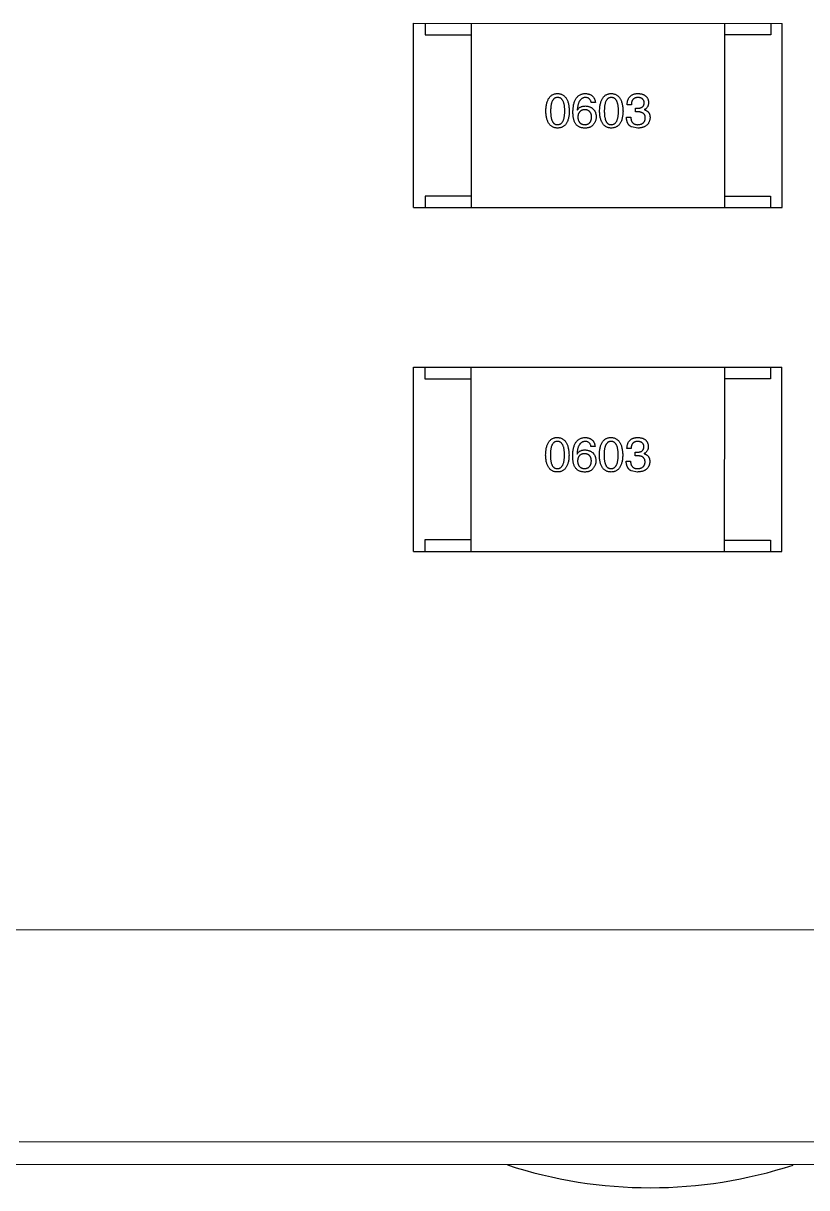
# Model space of a CAD drawing. Header units: inches. Extents: x -29 to 164, y -51 to 83.
# Drawn here: x 151.89 to 155.29, y -8.85 to -3.79 of the extents above; entities that cross this region are included whole.
import ezdxf

# ---------------------------------------------------------------- set-up
doc = ezdxf.new("R2010")
doc.units = ezdxf.units.IN
doc.header["$LTSCALE"] = 1.21
doc.header["$MEASUREMENT"] = 0
doc.layers.get('0').update_dxf_attribs({"linetype": 'CONTINUOUS'})

msp = doc.modelspace()

# ---------------------------------------------------------------- linework, layer by layer
at = {"color": 7, "linetype": 'Continuous'}
for p, q in [((153.5847, -4.5896), (153.5849, -3.7896)), ((153.5849, -3.7896), (155.1849, -3.79)), ((153.6349, -3.7896), (153.6349, -3.8396)), ((153.8349, -3.7897), (153.8347, -4.5897)), ((154.9349, -3.7899), (154.9347, -4.5899)), ((155.1349, -3.79), (155.1349, -3.84)), ((155.1847, -4.59), (155.1849, -3.79)), ((153.6349, -3.8396), (153.8349, -3.8397)), ((155.1349, -3.84), (154.9349, -3.8399)), ((154.374, -4.134), (154.356, -4.134)), ((154.5301, -4.143), (154.5121, -4.143)), ((154.2953, -4.1659), (154.2961, -4.1667)), ((154.5481, -4.1586), (154.558, -4.1586)), ((154.5481, -4.1742), (154.5481, -4.1586)), ((154.5571, -4.1742), (154.5481, -4.1742)), ((154.5866, -4.1643), (154.5866, -4.1652)), ((154.5088, -4.1971), (154.5276, -4.1971)), ((154.5579, -4.2447), (154.5309, -4.2397)), ((153.8347, -4.5397), (153.6347, -4.5396)), ((153.6347, -4.5396), (153.6347, -4.5896)), ((154.9347, -4.5399), (155.1347, -4.54)), ((155.1347, -4.54), (155.1347, -4.59)), ((153.5847, -4.5896), (155.1847, -4.59)), ((153.5836, -6.083), (153.5838, -5.283)), ((153.5838, -5.283), (155.1838, -5.2833)), ((153.6338, -5.283), (153.6337, -5.333)), ((153.8338, -5.283), (153.8336, -6.083)), ((154.9338, -5.2833), (154.9336, -6.0833)), ((155.1338, -5.2833), (155.1337, -5.3333)), ((155.1836, -6.0833), (155.1838, -5.2833)), ((153.6337, -5.333), (153.8337, -5.333)), ((155.1337, -5.3333), (154.9337, -5.3333)), ((154.2942, -5.6593), (154.295, -5.6601)), ((154.3728, -5.6273), (154.3548, -5.6273)), ((154.5289, -5.6364), (154.5109, -5.6364)), ((154.547, -5.6519), (154.5568, -5.6519)), ((154.547, -5.6675), (154.547, -5.6519)), ((154.5855, -5.6577), (154.5855, -5.6585)), ((154.5076, -5.6905), (154.5265, -5.6905)), ((154.556, -5.6675), (154.547, -5.6675)), ((154.5568, -5.738), (154.5297, -5.7331)), ((153.8336, -6.033), (153.6336, -6.033)), ((153.6336, -6.033), (153.6336, -6.083)), ((154.9336, -6.0333), (155.1336, -6.0333)), ((155.1336, -6.0333), (155.1336, -6.0833)), ((153.5836, -6.083), (155.1836, -6.0833)), ((132.6042, -7.7209), (161.5042, -7.7269)), ((151.8726, -8.6449), (157.2626, -8.6461)), ((157.1626, -8.746), (141.3226, -8.7427))]:
    msp.add_line(p, q, dxfattribs=at)
msp.add_arc((154.613, -6.8455), 2, 251.9103, 288.0657, dxfattribs=at)
for points, knots in [([(154.159, -4.1708), (154.1591, -4.1678), (154.1593, -4.1618), (154.1601, -4.1533), (154.1612, -4.1453), (154.1627, -4.1379), (154.1646, -4.1311), (154.1669, -4.1248), (154.1694, -4.1192), (154.1725, -4.1141), (154.1758, -4.1095), (154.1796, -4.1056), (154.1837, -4.1023), (154.1882, -4.0995), (154.1931, -4.0974), (154.1984, -4.0958), (154.204, -4.0948), (154.2079, -4.0947), (154.2099, -4.0946)], [0, 0, 0, 0, 0.088823, 0.172287, 0.250296, 0.323438, 0.392244, 0.456221, 0.516635, 0.573871, 0.628, 0.680335, 0.731489, 0.782557, 0.834044, 0.886738, 0.942089, 1, 1, 1, 1]), ([(154.2099, -4.0946), (154.2118, -4.0947), (154.2157, -4.0949), (154.2212, -4.096), (154.2264, -4.0977), (154.2312, -4.0999), (154.2357, -4.1026), (154.2398, -4.106), (154.2435, -4.11), (154.2469, -4.1145), (154.2499, -4.1196), (154.2525, -4.1252), (154.2548, -4.1314), (154.2567, -4.1382), (154.2582, -4.1456), (154.2594, -4.1535), (154.2603, -4.162), (154.2606, -4.1678), (154.2607, -4.1708)], [0, 0, 0, 0, 0.057415, 0.112361, 0.16496, 0.216437, 0.267441, 0.318839, 0.371478, 0.426325, 0.483626, 0.544235, 0.608673, 0.677374, 0.750405, 0.828394, 0.911525, 1, 1, 1, 1]), ([(154.2764, -4.1741), (154.2765, -4.171), (154.2767, -4.1649), (154.2776, -4.156), (154.2787, -4.1477), (154.2803, -4.1401), (154.2823, -4.133), (154.2847, -4.1265), (154.2875, -4.1206), (154.2907, -4.1153), (154.2942, -4.1106), (154.2982, -4.1065), (154.3026, -4.103), (154.3075, -4.1001), (154.3127, -4.0978), (154.3183, -4.0961), (154.3243, -4.095), (154.3284, -4.0947), (154.3306, -4.0946)], [0, 0, 0, 0, 0.087517, 0.169686, 0.246944, 0.319347, 0.387088, 0.450961, 0.511075, 0.567974, 0.622351, 0.675039, 0.726853, 0.778688, 0.83093, 0.884738, 0.941043, 1, 1, 1, 1]), ([(154.3306, -4.0946), (154.3321, -4.0947), (154.3353, -4.095), (154.3398, -4.0957), (154.344, -4.0967), (154.348, -4.0979), (154.3517, -4.0994), (154.3551, -4.1012), (154.3582, -4.1033), (154.3611, -4.1056), (154.3637, -4.1082), (154.366, -4.1111), (154.3681, -4.1143), (154.3698, -4.1177), (154.3713, -4.1214), (154.3725, -4.1253), (154.3734, -4.1295), (154.3738, -4.1325), (154.374, -4.134)], [0, 0, 0, 0, 0.073784, 0.144317, 0.211047, 0.274818, 0.336501, 0.395724, 0.453465, 0.510016, 0.566585, 0.622844, 0.680328, 0.739335, 0.800408, 0.863904, 0.93053, 1, 1, 1, 1]), ([(154.3922, -4.1709), (154.3923, -4.1678), (154.3925, -4.1619), (154.3933, -4.1533), (154.3944, -4.1454), (154.3959, -4.138), (154.3977, -4.1311), (154.4, -4.1249), (154.4026, -4.1192), (154.4056, -4.1141), (154.409, -4.1096), (154.4127, -4.1057), (154.4168, -4.1023), (154.4214, -4.0996), (154.4263, -4.0975), (154.4315, -4.0959), (154.4372, -4.0949), (154.441, -4.0947), (154.443, -4.0946)], [0, 0, 0, 0, 0.088823, 0.172287, 0.250296, 0.323438, 0.392244, 0.456221, 0.516635, 0.573871, 0.628, 0.680335, 0.731489, 0.782557, 0.834044, 0.886738, 0.942089, 1, 1, 1, 1]), ([(154.443, -4.0946), (154.445, -4.0948), (154.4488, -4.095), (154.4544, -4.0961), (154.4595, -4.0977), (154.4644, -4.0999), (154.4688, -4.1027), (154.4729, -4.1061), (154.4767, -4.11), (154.48, -4.1145), (154.4831, -4.1196), (154.4857, -4.1253), (154.488, -4.1315), (154.4899, -4.1383), (154.4914, -4.1456), (154.4926, -4.1535), (154.4934, -4.162), (154.4937, -4.1679), (154.4938, -4.1709)], [0, 0, 0, 0, 0.057415, 0.112361, 0.16496, 0.216437, 0.267441, 0.318839, 0.371478, 0.426325, 0.483626, 0.544235, 0.608673, 0.677374, 0.750405, 0.828394, 0.911525, 1, 1, 1, 1]), ([(154.5121, -4.143), (154.5121, -4.1411), (154.5122, -4.1374), (154.5129, -4.1319), (154.5139, -4.1269), (154.5152, -4.1222), (154.517, -4.1179), (154.519, -4.1139), (154.5215, -4.1103), (154.5243, -4.1071), (154.5275, -4.1042), (154.531, -4.1018), (154.5349, -4.0996), (154.5392, -4.0979), (154.5438, -4.0965), (154.5487, -4.0955), (154.5541, -4.0948), (154.5577, -4.0947), (154.5596, -4.0947)], [0, 0, 0, 0, 0.074804, 0.144899, 0.211458, 0.274554, 0.334363, 0.392059, 0.448123, 0.503024, 0.558154, 0.613471, 0.670844, 0.729926, 0.792003, 0.857405, 0.926768, 1, 1, 1, 1]), ([(154.5596, -4.0947), (154.5613, -4.0947), (154.5647, -4.0949), (154.5695, -4.0956), (154.5741, -4.0964), (154.5783, -4.0976), (154.5823, -4.099), (154.5859, -4.1008), (154.5892, -4.1028), (154.5922, -4.105), (154.5949, -4.1076), (154.5972, -4.1105), (154.5993, -4.1136), (154.601, -4.117), (154.6024, -4.1206), (154.6035, -4.1246), (154.6043, -4.1288), (154.6046, -4.1317), (154.6047, -4.1332)], [0, 0, 0, 0, 0.077845, 0.151584, 0.221397, 0.287366, 0.350104, 0.410398, 0.467998, 0.524388, 0.579979, 0.635152, 0.690917, 0.747936, 0.806661, 0.867861, 0.932479, 1, 1, 1, 1]), ([(154.2099, -4.1118), (154.2086, -4.1118), (154.2063, -4.1119), (154.2028, -4.1126), (154.1995, -4.1138), (154.1965, -4.1154), (154.1938, -4.1175), (154.1913, -4.1201), (154.189, -4.1231), (154.187, -4.1266), (154.1852, -4.1305), (154.1837, -4.1349), (154.1825, -4.1398), (154.1813, -4.1451), (154.1805, -4.1509), (154.18, -4.1571), (154.1796, -4.1638), (154.1796, -4.1684), (154.1795, -4.1708)], [0, 0, 0, 0, 0.049764, 0.097007, 0.143217, 0.188577, 0.235116, 0.282997, 0.333719, 0.387776, 0.445989, 0.508679, 0.576563, 0.649481, 0.728235, 0.812722, 0.903548, 1, 1, 1, 1]), ([(154.241, -4.1708), (154.241, -4.1684), (154.2409, -4.1638), (154.2406, -4.1571), (154.24, -4.1509), (154.2392, -4.1451), (154.2381, -4.1398), (154.2367, -4.135), (154.2352, -4.1306), (154.2334, -4.1266), (154.2313, -4.1231), (154.229, -4.1201), (154.2264, -4.1175), (154.2236, -4.1154), (154.2205, -4.1138), (154.2172, -4.1126), (154.2136, -4.1119), (154.2111, -4.1118), (154.2099, -4.1118)], [0, 0, 0, 0, 0.095719, 0.185854, 0.269738, 0.347952, 0.420315, 0.487894, 0.550245, 0.608186, 0.662454, 0.713283, 0.761375, 0.808209, 0.854301, 0.901312, 0.949396, 1, 1, 1, 1]), ([(154.3305, -4.1118), (154.3292, -4.1119), (154.3267, -4.1121), (154.323, -4.113), (154.3195, -4.1141), (154.3163, -4.1158), (154.3133, -4.1177), (154.3105, -4.1202), (154.308, -4.123), (154.3056, -4.1262), (154.3036, -4.1298), (154.3017, -4.1338), (154.3001, -4.1382), (154.2986, -4.143), (154.2975, -4.1481), (154.2965, -4.1537), (154.2957, -4.1597), (154.2954, -4.1638), (154.2953, -4.1659)], [0, 0, 0, 0, 0.054741, 0.107075, 0.158339, 0.208382, 0.258772, 0.310045, 0.362765, 0.417822, 0.475982, 0.537466, 0.602901, 0.673037, 0.747247, 0.826291, 0.910782, 1, 1, 1, 1]), ([(154.356, -4.134), (154.3556, -4.1322), (154.3548, -4.1289), (154.353, -4.1243), (154.3506, -4.1204), (154.3477, -4.1173), (154.3441, -4.1148), (154.3401, -4.1131), (154.3355, -4.112), (154.3322, -4.1119), (154.3305, -4.1118)], [0, 0, 0, 0, 0.1439, 0.274233, 0.394478, 0.509388, 0.621911, 0.738504, 0.863414, 1, 1, 1, 1]), ([(154.443, -4.1118), (154.4418, -4.1119), (154.4394, -4.112), (154.4359, -4.1127), (154.4327, -4.1138), (154.4297, -4.1155), (154.427, -4.1176), (154.4244, -4.1201), (154.4222, -4.1232), (154.4202, -4.1267), (154.4184, -4.1306), (154.4168, -4.135), (154.4156, -4.1399), (154.4145, -4.1452), (154.4137, -4.1509), (154.4131, -4.1572), (154.4128, -4.1639), (154.4127, -4.1685), (154.4127, -4.1709)], [0, 0, 0, 0, 0.049764, 0.097007, 0.143217, 0.188577, 0.235116, 0.282997, 0.333719, 0.387776, 0.445989, 0.508679, 0.576563, 0.649481, 0.728235, 0.812722, 0.903548, 1, 1, 1, 1]), ([(154.4742, -4.1709), (154.4741, -4.1685), (154.4741, -4.1639), (154.4737, -4.1572), (154.4731, -4.1509), (154.4723, -4.1452), (154.4712, -4.1399), (154.4699, -4.135), (154.4683, -4.1306), (154.4665, -4.1266), (154.4644, -4.1232), (154.4621, -4.1201), (154.4595, -4.1176), (154.4567, -4.1155), (154.4536, -4.1138), (154.4503, -4.1127), (154.4467, -4.112), (154.4443, -4.1119), (154.443, -4.1118)], [0, 0, 0, 0, 0.095719, 0.185854, 0.269738, 0.347952, 0.420315, 0.487894, 0.550245, 0.608186, 0.662454, 0.713283, 0.761375, 0.808209, 0.854301, 0.901312, 0.949396, 1, 1, 1, 1]), ([(154.5588, -4.1119), (154.5577, -4.1119), (154.5555, -4.1119), (154.5523, -4.1123), (154.5493, -4.1129), (154.5466, -4.1138), (154.544, -4.1148), (154.5417, -4.1162), (154.5395, -4.1178), (154.5376, -4.1196), (154.5359, -4.1217), (154.5345, -4.1241), (154.5332, -4.1266), (154.5321, -4.1294), (154.5313, -4.1325), (154.5307, -4.1358), (154.5302, -4.1393), (154.5301, -4.1418), (154.5301, -4.143)], [0, 0, 0, 0, 0.069877, 0.136363, 0.198671, 0.257968, 0.315462, 0.370709, 0.425568, 0.479847, 0.535753, 0.592303, 0.651386, 0.713311, 0.778642, 0.84836, 0.921866, 1, 1, 1, 1]), ([(154.558, -4.1586), (154.559, -4.1585), (154.5612, -4.1585), (154.5643, -4.1581), (154.5671, -4.1575), (154.5698, -4.1569), (154.5723, -4.156), (154.5745, -4.1549), (154.5766, -4.1537), (154.5785, -4.1523), (154.5801, -4.1507), (154.5815, -4.1489), (154.5828, -4.147), (154.5838, -4.1449), (154.5847, -4.1426), (154.5853, -4.1402), (154.5857, -4.1376), (154.5858, -4.1358), (154.5858, -4.1348)], [0, 0, 0, 0, 0.079415, 0.154091, 0.22508, 0.29186, 0.355026, 0.415127, 0.472418, 0.528511, 0.583551, 0.638361, 0.693547, 0.750023, 0.807857, 0.868401, 0.932259, 1, 1, 1, 1]), ([(154.5858, -4.1348), (154.5857, -4.1339), (154.5856, -4.1322), (154.5851, -4.1297), (154.5844, -4.1273), (154.5836, -4.1251), (154.5825, -4.1231), (154.5813, -4.1212), (154.5799, -4.1195), (154.5783, -4.118), (154.5765, -4.1166), (154.5745, -4.1154), (154.5723, -4.1144), (154.57, -4.1136), (154.5674, -4.1129), (154.5647, -4.1124), (154.5618, -4.112), (154.5598, -4.1119), (154.5588, -4.1119)], [0, 0, 0, 0, 0.067655, 0.132224, 0.194132, 0.253145, 0.309858, 0.366002, 0.421361, 0.47702, 0.532632, 0.590536, 0.65067, 0.713258, 0.779588, 0.848803, 0.921949, 1, 1, 1, 1]), ([(154.6047, -4.1332), (154.6046, -4.135), (154.6045, -4.1386), (154.6037, -4.1437), (154.6023, -4.1483), (154.6003, -4.1525), (154.5977, -4.1562), (154.5946, -4.1594), (154.5909, -4.1622), (154.5881, -4.1636), (154.5866, -4.1643)], [0, 0, 0, 0, 0.143686, 0.277942, 0.40333, 0.521785, 0.638573, 0.755208, 0.874773, 1, 1, 1, 1]), ([(154.2098, -4.2446), (154.2079, -4.2445), (154.204, -4.2443), (154.1983, -4.2434), (154.1931, -4.2418), (154.1882, -4.2398), (154.1837, -4.2371), (154.1795, -4.2339), (154.1758, -4.2301), (154.1724, -4.2257), (154.1694, -4.2208), (154.1668, -4.2153), (154.1646, -4.2093), (154.1627, -4.2026), (154.1612, -4.1955), (154.1601, -4.1878), (154.1593, -4.1795), (154.1591, -4.1738), (154.159, -4.1708)], [0, 0, 0, 0, 0.059135, 0.115606, 0.169241, 0.221578, 0.273261, 0.324749, 0.377329, 0.431642, 0.488541, 0.548597, 0.612232, 0.680174, 0.752504, 0.829777, 0.912307, 1, 1, 1, 1]), ([(154.1795, -4.1708), (154.1796, -4.1732), (154.1796, -4.1778), (154.18, -4.1845), (154.1805, -4.1907), (154.1813, -4.1965), (154.1824, -4.2018), (154.1837, -4.2067), (154.1852, -4.2111), (154.187, -4.215), (154.189, -4.2185), (154.1913, -4.2215), (154.1938, -4.2241), (154.1965, -4.2262), (154.1995, -4.2279), (154.2027, -4.229), (154.2062, -4.2297), (154.2086, -4.2298), (154.2099, -4.2298)], [0, 0, 0, 0, 0.096457, 0.187288, 0.27178, 0.350132, 0.423455, 0.491343, 0.554037, 0.612253, 0.666313, 0.717038, 0.764921, 0.811214, 0.856775, 0.902988, 0.950234, 1, 1, 1, 1]), ([(154.2607, -4.1708), (154.2606, -4.1738), (154.2604, -4.1795), (154.2596, -4.1878), (154.2585, -4.1955), (154.257, -4.2027), (154.2551, -4.2093), (154.2529, -4.2153), (154.2503, -4.2208), (154.2473, -4.2257), (154.2439, -4.2301), (154.2402, -4.2339), (154.236, -4.2371), (154.2315, -4.2398), (154.2266, -4.2418), (154.2213, -4.2434), (154.2157, -4.2443), (154.2118, -4.2445), (154.2098, -4.2446)], [0, 0, 0, 0, 0.08769, 0.170218, 0.24749, 0.319818, 0.387758, 0.451391, 0.511445, 0.568185, 0.622681, 0.67526, 0.726746, 0.778428, 0.830764, 0.884397, 0.940866, 1, 1, 1, 1]), ([(154.2099, -4.2298), (154.2111, -4.2298), (154.2136, -4.2296), (154.2171, -4.2288), (154.2205, -4.2276), (154.2235, -4.2259), (154.2264, -4.2238), (154.2289, -4.2212), (154.2313, -4.2181), (154.2333, -4.2146), (154.2352, -4.2107), (154.2367, -4.2063), (154.2381, -4.2015), (154.2391, -4.1962), (154.24, -4.1905), (154.2406, -4.1843), (154.2409, -4.1777), (154.241, -4.1732), (154.241, -4.1708)], [0, 0, 0, 0, 0.050879, 0.099377, 0.146973, 0.193618, 0.240619, 0.289461, 0.34047, 0.395283, 0.453059, 0.515633, 0.582666, 0.655287, 0.732971, 0.815933, 0.905166, 1, 1, 1, 1]), ([(154.2871, -4.2249), (154.2862, -4.2234), (154.2845, -4.2202), (154.2823, -4.2149), (154.2805, -4.2092), (154.279, -4.2031), (154.2778, -4.1965), (154.277, -4.1894), (154.2765, -4.1819), (154.2765, -4.1768), (154.2764, -4.1741)], [0, 0, 0, 0, 0.101889, 0.209155, 0.322694, 0.442863, 0.569758, 0.70479, 0.848502, 1, 1, 1, 1]), ([(154.2961, -4.1667), (154.297, -4.1653), (154.2987, -4.1625), (154.3018, -4.1588), (154.3055, -4.1556), (154.3096, -4.1531), (154.3142, -4.1511), (154.3192, -4.1497), (154.3247, -4.1488), (154.3286, -4.1488), (154.3305, -4.1487)], [0, 0, 0, 0, 0.122276, 0.239997, 0.35611, 0.473903, 0.59404, 0.720428, 0.855383, 1, 1, 1, 1]), ([(154.3281, -4.1651), (154.3269, -4.1652), (154.3247, -4.1653), (154.3214, -4.1657), (154.3183, -4.1664), (154.3154, -4.1674), (154.3128, -4.1685), (154.3104, -4.1699), (154.3081, -4.1716), (154.3061, -4.1735), (154.3043, -4.1756), (154.3027, -4.178), (154.3014, -4.1806), (154.3002, -4.1834), (154.2993, -4.1865), (154.2985, -4.1898), (154.298, -4.1934), (154.2978, -4.1958), (154.2977, -4.1971)], [0, 0, 0, 0, 0.070453, 0.136523, 0.199866, 0.260392, 0.318446, 0.374657, 0.430182, 0.485556, 0.541071, 0.598396, 0.657208, 0.718642, 0.783247, 0.851631, 0.923928, 1, 1, 1, 1]), ([(154.3576, -4.1963), (154.3575, -4.195), (154.3573, -4.1926), (154.3568, -4.1892), (154.3561, -4.186), (154.3552, -4.183), (154.354, -4.1802), (154.3527, -4.1776), (154.3512, -4.1754), (154.3494, -4.1733), (154.3475, -4.1714), (154.3453, -4.1698), (154.3429, -4.1685), (154.3404, -4.1673), (154.3376, -4.1664), (154.3346, -4.1657), (154.3314, -4.1653), (154.3292, -4.1652), (154.3281, -4.1651)], [0, 0, 0, 0, 0.076288, 0.14871, 0.216387, 0.281386, 0.342528, 0.402111, 0.4591, 0.514852, 0.569974, 0.625644, 0.682226, 0.740156, 0.800362, 0.863471, 0.930116, 1, 1, 1, 1]), ([(154.3289, -4.2299), (154.33, -4.2298), (154.3321, -4.2296), (154.3352, -4.229), (154.3381, -4.2283), (154.3408, -4.2272), (154.3433, -4.2259), (154.3456, -4.2244), (154.3477, -4.2227), (154.3496, -4.2207), (154.3514, -4.2184), (154.3528, -4.2159), (154.3542, -4.2133), (154.3552, -4.2103), (154.3561, -4.2071), (154.3568, -4.2037), (154.3573, -4.2001), (154.3575, -4.1976), (154.3576, -4.1963)], [0, 0, 0, 0, 0.066682, 0.130303, 0.190802, 0.248749, 0.30534, 0.361219, 0.415721, 0.471765, 0.528279, 0.586428, 0.64659, 0.710143, 0.776461, 0.846692, 0.921137, 1, 1, 1, 1]), ([(154.3305, -4.1487), (154.3324, -4.1489), (154.3359, -4.1492), (154.3411, -4.1501), (154.3459, -4.1513), (154.3503, -4.1528), (154.3544, -4.1546), (154.3583, -4.1567), (154.3617, -4.1592), (154.3648, -4.162), (154.3676, -4.1651), (154.37, -4.1685), (154.3721, -4.1722), (154.3738, -4.1763), (154.3752, -4.1806), (154.3762, -4.1853), (154.377, -4.1902), (154.3772, -4.1937), (154.3773, -4.1954)], [0, 0, 0, 0, 0.074228, 0.144548, 0.211288, 0.274576, 0.335162, 0.393915, 0.450599, 0.506657, 0.562409, 0.618617, 0.676096, 0.735061, 0.79654, 0.860906, 0.928473, 1, 1, 1, 1]), ([(154.3773, -4.1954), (154.3772, -4.1972), (154.3771, -4.2006), (154.3764, -4.2057), (154.3753, -4.2106), (154.3737, -4.2154), (154.3715, -4.2199), (154.369, -4.2243), (154.366, -4.2284), (154.3637, -4.231), (154.3625, -4.2323)], [0, 0, 0, 0, 0.12904, 0.253809, 0.377066, 0.499122, 0.621469, 0.744665, 0.870607, 1, 1, 1, 1]), ([(154.443, -4.2446), (154.441, -4.2445), (154.4371, -4.2444), (154.4315, -4.2434), (154.4262, -4.2419), (154.4214, -4.2398), (154.4168, -4.2372), (154.4127, -4.2339), (154.4089, -4.2302), (154.4056, -4.2258), (154.4026, -4.2208), (154.4, -4.2153), (154.3977, -4.2093), (154.3959, -4.2027), (154.3944, -4.1955), (154.3933, -4.1878), (154.3925, -4.1795), (154.3923, -4.1738), (154.3922, -4.1709)], [0, 0, 0, 0, 0.059135, 0.115606, 0.169241, 0.221578, 0.273261, 0.324749, 0.377329, 0.431642, 0.488541, 0.548597, 0.612232, 0.680174, 0.752504, 0.829777, 0.912307, 1, 1, 1, 1]), ([(154.4127, -4.1709), (154.4127, -4.1732), (154.4127, -4.1779), (154.4131, -4.1845), (154.4137, -4.1908), (154.4145, -4.1966), (154.4156, -4.2019), (154.4168, -4.2067), (154.4184, -4.2111), (154.4202, -4.2151), (154.4222, -4.2186), (154.4244, -4.2216), (154.4269, -4.2241), (154.4297, -4.2262), (154.4327, -4.2279), (154.4359, -4.2291), (154.4394, -4.2297), (154.4418, -4.2298), (154.443, -4.2299)], [0, 0, 0, 0, 0.096457, 0.187288, 0.27178, 0.350132, 0.423455, 0.491343, 0.554037, 0.612253, 0.666313, 0.717038, 0.764921, 0.811214, 0.856775, 0.902988, 0.950234, 1, 1, 1, 1]), ([(154.443, -4.2299), (154.4443, -4.2298), (154.4467, -4.2296), (154.4503, -4.2289), (154.4536, -4.2276), (154.4567, -4.2259), (154.4595, -4.2238), (154.4621, -4.2212), (154.4644, -4.2182), (154.4665, -4.2147), (154.4683, -4.2107), (154.4699, -4.2064), (154.4712, -4.2015), (154.4723, -4.1963), (154.4731, -4.1905), (154.4737, -4.1844), (154.4741, -4.1778), (154.4741, -4.1732), (154.4742, -4.1709)], [0, 0, 0, 0, 0.050879, 0.099377, 0.146973, 0.193618, 0.240619, 0.289461, 0.34047, 0.395283, 0.453059, 0.515633, 0.582666, 0.655287, 0.732971, 0.815933, 0.905166, 1, 1, 1, 1]), ([(154.4938, -4.1709), (154.4937, -4.1738), (154.4935, -4.1795), (154.4928, -4.1878), (154.4917, -4.1956), (154.4901, -4.2027), (154.4883, -4.2093), (154.486, -4.2154), (154.4834, -4.2209), (154.4804, -4.2258), (154.4771, -4.2302), (154.4733, -4.234), (154.4692, -4.2372), (154.4646, -4.2398), (154.4597, -4.2419), (154.4545, -4.2434), (154.4489, -4.2444), (154.445, -4.2445), (154.443, -4.2446)], [0, 0, 0, 0, 0.08769, 0.170218, 0.24749, 0.319818, 0.387758, 0.451391, 0.511445, 0.568185, 0.622681, 0.67526, 0.726746, 0.778428, 0.830764, 0.884397, 0.940866, 1, 1, 1, 1]), ([(154.5907, -4.2012), (154.5907, -4.2001), (154.5907, -4.198), (154.5903, -4.1949), (154.5896, -4.1921), (154.5887, -4.1894), (154.5875, -4.1869), (154.586, -4.1847), (154.5843, -4.1827), (154.5823, -4.1809), (154.5801, -4.1793), (154.5776, -4.1779), (154.5748, -4.1767), (154.5718, -4.1758), (154.5685, -4.175), (154.5649, -4.1746), (154.5611, -4.1742), (154.5585, -4.1742), (154.5571, -4.1742)], [0, 0, 0, 0, 0.066518, 0.129194, 0.188613, 0.245254, 0.300032, 0.353805, 0.407079, 0.461108, 0.516272, 0.574141, 0.634837, 0.699275, 0.767504, 0.840272, 0.917505, 1, 1, 1, 1]), ([(154.5866, -4.1652), (154.5876, -4.1655), (154.5896, -4.1661), (154.5924, -4.1672), (154.595, -4.1686), (154.5974, -4.17), (154.5996, -4.1716), (154.6016, -4.1733), (154.6035, -4.1752), (154.6051, -4.1772), (154.6066, -4.1794), (154.6078, -4.1817), (154.6089, -4.1842), (154.6097, -4.1869), (154.6104, -4.1896), (154.6108, -4.1925), (154.6112, -4.1956), (154.6112, -4.1977), (154.6112, -4.1988)], [0, 0, 0, 0, 0.069445, 0.136039, 0.200011, 0.261745, 0.322328, 0.381403, 0.438864, 0.496655, 0.554398, 0.612391, 0.672266, 0.733005, 0.79604, 0.861293, 0.928785, 1, 1, 1, 1]), ([(154.3256, -4.2446), (154.3235, -4.2445), (154.3195, -4.2443), (154.3137, -4.2432), (154.3083, -4.2416), (154.3032, -4.2394), (154.2986, -4.2366), (154.2943, -4.2333), (154.2904, -4.2294), (154.2882, -4.2264), (154.2871, -4.2249)], [0, 0, 0, 0, 0.137449, 0.267856, 0.393219, 0.514735, 0.63397, 0.753734, 0.874967, 1, 1, 1, 1]), ([(154.2977, -4.1971), (154.2978, -4.1984), (154.298, -4.2009), (154.2985, -4.2045), (154.2993, -4.2079), (154.3002, -4.2111), (154.3014, -4.214), (154.3029, -4.2166), (154.3044, -4.2191), (154.3063, -4.2212), (154.3083, -4.2232), (154.3107, -4.2249), (154.3131, -4.2264), (154.3159, -4.2275), (154.3188, -4.2285), (154.322, -4.2292), (154.3254, -4.2297), (154.3277, -4.2298), (154.3289, -4.2299)], [0, 0, 0, 0, 0.076467, 0.148148, 0.216496, 0.280559, 0.342274, 0.401168, 0.458322, 0.514073, 0.569257, 0.62465, 0.68124, 0.739113, 0.799947, 0.862804, 0.929597, 1, 1, 1, 1]), ([(154.3625, -4.2323), (154.3616, -4.2334), (154.3597, -4.2355), (154.3562, -4.2381), (154.3523, -4.2403), (154.3479, -4.2421), (154.343, -4.2434), (154.3376, -4.2442), (154.3318, -4.2447), (154.3277, -4.2446), (154.3256, -4.2446)], [0, 0, 0, 0, 0.105033, 0.21147, 0.321511, 0.438526, 0.563605, 0.698055, 0.843218, 1, 1, 1, 1]), ([(154.5309, -4.2397), (154.53, -4.2393), (154.5283, -4.2385), (154.5259, -4.2369), (154.5236, -4.2353), (154.5215, -4.2334), (154.5195, -4.2314), (154.5177, -4.2292), (154.5161, -4.2267), (154.5147, -4.2241), (154.5134, -4.2214), (154.5122, -4.2185), (154.5112, -4.2153), (154.5104, -4.212), (154.5098, -4.2085), (154.5092, -4.2049), (154.5089, -4.2011), (154.5088, -4.1984), (154.5088, -4.1971)], [0, 0, 0, 0, 0.056906, 0.113264, 0.168825, 0.223843, 0.279195, 0.335267, 0.392098, 0.450414, 0.51054, 0.572219, 0.636652, 0.703156, 0.773102, 0.845505, 0.921063, 1, 1, 1, 1]), ([(154.5276, -4.1971), (154.5277, -4.1984), (154.5278, -4.201), (154.5282, -4.2047), (154.5289, -4.2082), (154.5298, -4.2114), (154.5309, -4.2144), (154.5323, -4.2171), (154.5339, -4.2195), (154.5358, -4.2217), (154.5378, -4.2237), (154.5401, -4.2254), (154.5427, -4.2268), (154.5455, -4.2279), (154.5485, -4.2288), (154.5517, -4.2294), (154.5551, -4.2298), (154.5575, -4.2299), (154.5588, -4.2299)], [0, 0, 0, 0, 0.07723, 0.149593, 0.217944, 0.282232, 0.34411, 0.402297, 0.458791, 0.513966, 0.568538, 0.623291, 0.679957, 0.737243, 0.798142, 0.86118, 0.928728, 1, 1, 1, 1]), ([(154.6112, -4.1988), (154.6111, -4.2006), (154.6108, -4.2041), (154.6099, -4.2091), (154.6087, -4.2138), (154.6071, -4.2182), (154.6051, -4.2223), (154.6026, -4.226), (154.5999, -4.2294), (154.5967, -4.2325), (154.5932, -4.2352), (154.5892, -4.2375), (154.5849, -4.2396), (154.5803, -4.2413), (154.5752, -4.2426), (154.5698, -4.2437), (154.564, -4.2444), (154.56, -4.2446), (154.5579, -4.2447)], [0, 0, 0, 0, 0.068236, 0.132937, 0.194125, 0.253174, 0.310181, 0.365986, 0.421096, 0.476216, 0.532352, 0.590232, 0.649824, 0.71274, 0.778406, 0.848058, 0.921922, 1, 1, 1, 1]), ([(154.5588, -4.2299), (154.56, -4.2298), (154.5624, -4.2297), (154.5658, -4.2291), (154.5691, -4.2284), (154.5721, -4.2276), (154.5749, -4.2265), (154.5775, -4.2252), (154.5798, -4.2237), (154.582, -4.222), (154.5838, -4.22), (154.5855, -4.218), (154.5869, -4.2156), (154.5882, -4.2131), (154.5892, -4.2105), (154.5899, -4.2076), (154.5905, -4.2045), (154.5906, -4.2023), (154.5907, -4.2012)], [0, 0, 0, 0, 0.076694, 0.149502, 0.218019, 0.283183, 0.345589, 0.405199, 0.462852, 0.519478, 0.575313, 0.630559, 0.687006, 0.744638, 0.804006, 0.866059, 0.931486, 1, 1, 1, 1]), ([(154.1579, -5.6642), (154.158, -5.6611), (154.1582, -5.6552), (154.159, -5.6466), (154.1601, -5.6386), (154.1616, -5.6313), (154.1635, -5.6244), (154.1657, -5.6182), (154.1683, -5.6125), (154.1713, -5.6074), (154.1747, -5.6029), (154.1784, -5.599), (154.1826, -5.5956), (154.1871, -5.5929), (154.192, -5.5908), (154.1972, -5.5892), (154.2029, -5.5882), (154.2068, -5.588), (154.2087, -5.5879)], [0, 0, 0, 0, 0.088823, 0.172287, 0.250296, 0.323438, 0.392244, 0.456221, 0.516635, 0.573871, 0.628, 0.680335, 0.731489, 0.782557, 0.834044, 0.886738, 0.942089, 1, 1, 1, 1]), ([(154.2087, -5.6051), (154.2075, -5.6052), (154.2051, -5.6053), (154.2016, -5.606), (154.1984, -5.6071), (154.1954, -5.6088), (154.1927, -5.6109), (154.1901, -5.6134), (154.1879, -5.6165), (154.1859, -5.62), (154.1841, -5.6239), (154.1825, -5.6283), (154.1813, -5.6332), (154.1802, -5.6385), (154.1794, -5.6442), (154.1788, -5.6505), (154.1785, -5.6572), (154.1784, -5.6618), (154.1784, -5.6642)], [0, 0, 0, 0, 0.049764, 0.097007, 0.143217, 0.188577, 0.235116, 0.282997, 0.333719, 0.387776, 0.445989, 0.508679, 0.576563, 0.649481, 0.728235, 0.812722, 0.903548, 1, 1, 1, 1]), ([(154.2087, -5.5879), (154.2107, -5.5881), (154.2145, -5.5883), (154.2201, -5.5894), (154.2253, -5.591), (154.2301, -5.5932), (154.2346, -5.596), (154.2387, -5.5994), (154.2424, -5.6033), (154.2458, -5.6078), (154.2488, -5.6129), (154.2514, -5.6186), (154.2537, -5.6248), (154.2556, -5.6316), (154.2571, -5.6389), (154.2583, -5.6468), (154.2592, -5.6553), (154.2594, -5.6612), (154.2595, -5.6642)], [0, 0, 0, 0, 0.057415, 0.112361, 0.16496, 0.216437, 0.267441, 0.318839, 0.371478, 0.426325, 0.483626, 0.544235, 0.608673, 0.677374, 0.750405, 0.828394, 0.911525, 1, 1, 1, 1]), ([(154.2399, -5.6642), (154.2399, -5.6618), (154.2398, -5.6572), (154.2394, -5.6505), (154.2388, -5.6442), (154.238, -5.6385), (154.2369, -5.6332), (154.2356, -5.6283), (154.234, -5.6239), (154.2322, -5.6199), (154.2301, -5.6165), (154.2278, -5.6134), (154.2252, -5.6109), (154.2224, -5.6088), (154.2193, -5.6071), (154.216, -5.606), (154.2124, -5.6053), (154.21, -5.6052), (154.2087, -5.6051)], [0, 0, 0, 0, 0.095719, 0.185854, 0.269738, 0.347952, 0.420315, 0.487894, 0.550245, 0.608186, 0.662454, 0.713283, 0.761375, 0.808209, 0.854301, 0.901312, 0.949396, 1, 1, 1, 1]), ([(154.2753, -5.6675), (154.2754, -5.6643), (154.2756, -5.6582), (154.2764, -5.6493), (154.2776, -5.6411), (154.2792, -5.6334), (154.2811, -5.6263), (154.2835, -5.6199), (154.2863, -5.614), (154.2895, -5.6087), (154.2931, -5.6039), (154.2971, -5.5999), (154.3015, -5.5963), (154.3063, -5.5934), (154.3115, -5.5911), (154.3171, -5.5894), (154.3232, -5.5883), (154.3273, -5.5881), (154.3294, -5.588)], [0, 0, 0, 0, 0.087517, 0.169686, 0.246944, 0.319347, 0.387088, 0.450961, 0.511075, 0.567974, 0.622351, 0.675039, 0.726853, 0.778688, 0.83093, 0.884738, 0.941043, 1, 1, 1, 1]), ([(154.3294, -5.6052), (154.3281, -5.6053), (154.3256, -5.6055), (154.3219, -5.6063), (154.3184, -5.6075), (154.3152, -5.6091), (154.3122, -5.6111), (154.3094, -5.6135), (154.3069, -5.6163), (154.3045, -5.6195), (154.3024, -5.6231), (154.3006, -5.6271), (154.2989, -5.6315), (154.2975, -5.6363), (154.2963, -5.6415), (154.2954, -5.6471), (154.2946, -5.653), (154.2943, -5.6571), (154.2942, -5.6593)], [0, 0, 0, 0, 0.054741, 0.107075, 0.158339, 0.208382, 0.258772, 0.310045, 0.362765, 0.417822, 0.475982, 0.537466, 0.602901, 0.673037, 0.747247, 0.826291, 0.910782, 1, 1, 1, 1]), ([(154.3294, -5.588), (154.331, -5.5881), (154.3341, -5.5884), (154.3386, -5.589), (154.3429, -5.59), (154.3468, -5.5913), (154.3506, -5.5928), (154.354, -5.5946), (154.3571, -5.5966), (154.36, -5.599), (154.3626, -5.6016), (154.3649, -5.6045), (154.3669, -5.6076), (154.3687, -5.611), (154.3702, -5.6147), (154.3713, -5.6187), (154.3723, -5.6229), (154.3727, -5.6258), (154.3728, -5.6273)], [0, 0, 0, 0, 0.073784, 0.144317, 0.211047, 0.274818, 0.336501, 0.395724, 0.453465, 0.510016, 0.566585, 0.622844, 0.680328, 0.739335, 0.800408, 0.863904, 0.93053, 1, 1, 1, 1]), ([(154.3548, -5.6273), (154.3544, -5.6256), (154.3537, -5.6222), (154.3519, -5.6177), (154.3495, -5.6138), (154.3465, -5.6106), (154.343, -5.6081), (154.3389, -5.6064), (154.3344, -5.6053), (154.3311, -5.6052), (154.3294, -5.6052)], [0, 0, 0, 0, 0.1439, 0.274233, 0.394478, 0.509388, 0.621911, 0.738504, 0.863414, 1, 1, 1, 1]), ([(154.3911, -5.6642), (154.3912, -5.6612), (154.3914, -5.6552), (154.3921, -5.6467), (154.3932, -5.6387), (154.3948, -5.6313), (154.3966, -5.6245), (154.3989, -5.6182), (154.4015, -5.6125), (154.4045, -5.6075), (154.4078, -5.6029), (154.4116, -5.599), (154.4157, -5.5957), (154.4202, -5.5929), (154.4251, -5.5908), (154.4304, -5.5892), (154.436, -5.5882), (154.4399, -5.5881), (154.4419, -5.588)], [0, 0, 0, 0, 0.088823, 0.172287, 0.250296, 0.323438, 0.392244, 0.456221, 0.516635, 0.573871, 0.628, 0.680335, 0.731489, 0.782557, 0.834044, 0.886738, 0.942089, 1, 1, 1, 1]), ([(154.4419, -5.6052), (154.4407, -5.6052), (154.4383, -5.6053), (154.4348, -5.606), (154.4315, -5.6072), (154.4285, -5.6088), (154.4258, -5.6109), (154.4233, -5.6135), (154.421, -5.6165), (154.419, -5.62), (154.4173, -5.6239), (154.4157, -5.6283), (154.4145, -5.6332), (154.4133, -5.6385), (154.4126, -5.6443), (154.412, -5.6505), (154.4116, -5.6572), (154.4116, -5.6618), (154.4115, -5.6642)], [0, 0, 0, 0, 0.049764, 0.097007, 0.143217, 0.188577, 0.235116, 0.282997, 0.333719, 0.387776, 0.445989, 0.508679, 0.576563, 0.649481, 0.728235, 0.812722, 0.903548, 1, 1, 1, 1]), ([(154.4419, -5.588), (154.4439, -5.5881), (154.4477, -5.5883), (154.4532, -5.5894), (154.4584, -5.5911), (154.4632, -5.5932), (154.4677, -5.596), (154.4718, -5.5994), (154.4755, -5.6034), (154.4789, -5.6079), (154.4819, -5.613), (154.4846, -5.6186), (154.4868, -5.6248), (154.4887, -5.6316), (154.4902, -5.639), (154.4915, -5.6469), (154.4923, -5.6554), (154.4926, -5.6612), (154.4927, -5.6642)], [0, 0, 0, 0, 0.057415, 0.112361, 0.16496, 0.216437, 0.267441, 0.318839, 0.371478, 0.426325, 0.483626, 0.544235, 0.608673, 0.677374, 0.750405, 0.828394, 0.911525, 1, 1, 1, 1]), ([(154.473, -5.6642), (154.473, -5.6618), (154.473, -5.6572), (154.4726, -5.6505), (154.472, -5.6443), (154.4712, -5.6385), (154.4701, -5.6332), (154.4688, -5.6283), (154.4672, -5.6239), (154.4654, -5.62), (154.4633, -5.6165), (154.461, -5.6135), (154.4584, -5.6109), (154.4556, -5.6088), (154.4525, -5.6072), (154.4492, -5.606), (154.4456, -5.6053), (154.4431, -5.6052), (154.4419, -5.6052)], [0, 0, 0, 0, 0.095719, 0.185854, 0.269738, 0.347952, 0.420315, 0.487894, 0.550245, 0.608186, 0.662454, 0.713283, 0.761375, 0.808209, 0.854301, 0.901312, 0.949396, 1, 1, 1, 1]), ([(154.5109, -5.6364), (154.511, -5.6344), (154.5111, -5.6307), (154.5118, -5.6253), (154.5127, -5.6202), (154.5141, -5.6156), (154.5158, -5.6112), (154.5179, -5.6073), (154.5203, -5.6037), (154.5232, -5.6004), (154.5263, -5.5976), (154.5299, -5.5951), (154.5338, -5.593), (154.538, -5.5913), (154.5426, -5.5898), (154.5476, -5.5889), (154.5529, -5.5882), (154.5566, -5.5881), (154.5585, -5.588)], [0, 0, 0, 0, 0.074804, 0.144899, 0.211458, 0.274554, 0.334363, 0.392059, 0.448123, 0.503024, 0.558154, 0.613471, 0.670844, 0.729926, 0.792003, 0.857405, 0.926768, 1, 1, 1, 1]), ([(154.5576, -5.6052), (154.5565, -5.6052), (154.5543, -5.6053), (154.5511, -5.6056), (154.5482, -5.6062), (154.5454, -5.6071), (154.5429, -5.6082), (154.5405, -5.6095), (154.5384, -5.6111), (154.5365, -5.613), (154.5348, -5.6151), (154.5333, -5.6174), (154.532, -5.62), (154.531, -5.6228), (154.5301, -5.6258), (154.5296, -5.6291), (154.5291, -5.6327), (154.529, -5.6351), (154.5289, -5.6364)], [0, 0, 0, 0, 0.069877, 0.136363, 0.198671, 0.257968, 0.315462, 0.370709, 0.425568, 0.479847, 0.535753, 0.592303, 0.651386, 0.713311, 0.778642, 0.84836, 0.921866, 1, 1, 1, 1]), ([(154.5847, -5.6282), (154.5846, -5.6273), (154.5844, -5.6255), (154.5839, -5.623), (154.5833, -5.6206), (154.5824, -5.6184), (154.5814, -5.6164), (154.5801, -5.6146), (154.5787, -5.6128), (154.5771, -5.6113), (154.5753, -5.61), (154.5734, -5.6088), (154.5712, -5.6078), (154.5688, -5.6069), (154.5663, -5.6062), (154.5636, -5.6057), (154.5607, -5.6054), (154.5587, -5.6053), (154.5576, -5.6052)], [0, 0, 0, 0, 0.067655, 0.132224, 0.194132, 0.253145, 0.309858, 0.366002, 0.421361, 0.47702, 0.532632, 0.590536, 0.65067, 0.713258, 0.779588, 0.848803, 0.921949, 1, 1, 1, 1]), ([(154.5585, -5.588), (154.5602, -5.5881), (154.5635, -5.5883), (154.5684, -5.5889), (154.573, -5.5898), (154.5772, -5.591), (154.5812, -5.5924), (154.5848, -5.5941), (154.5881, -5.5961), (154.5911, -5.5984), (154.5938, -5.6009), (154.5961, -5.6038), (154.5982, -5.6069), (154.5999, -5.6103), (154.6013, -5.614), (154.6024, -5.6179), (154.6032, -5.6221), (154.6034, -5.625), (154.6035, -5.6265)], [0, 0, 0, 0, 0.077845, 0.151584, 0.221397, 0.287366, 0.350104, 0.410398, 0.467998, 0.524388, 0.579979, 0.635152, 0.690917, 0.747936, 0.806661, 0.867861, 0.932479, 1, 1, 1, 1]), ([(154.295, -5.6601), (154.2958, -5.6586), (154.2975, -5.6558), (154.3007, -5.6521), (154.3044, -5.649), (154.3085, -5.6464), (154.3131, -5.6445), (154.3181, -5.643), (154.3236, -5.6422), (154.3274, -5.6421), (154.3294, -5.6421)], [0, 0, 0, 0, 0.122276, 0.239997, 0.35611, 0.473903, 0.59404, 0.720428, 0.855383, 1, 1, 1, 1]), ([(154.3269, -5.6584), (154.3258, -5.6585), (154.3235, -5.6586), (154.3202, -5.6591), (154.3172, -5.6597), (154.3143, -5.6607), (154.3116, -5.6618), (154.3092, -5.6633), (154.307, -5.6649), (154.305, -5.6668), (154.3032, -5.6689), (154.3016, -5.6713), (154.3002, -5.6739), (154.2991, -5.6768), (154.2981, -5.6798), (154.2974, -5.6831), (154.2969, -5.6867), (154.2967, -5.6892), (154.2966, -5.6904)], [0, 0, 0, 0, 0.070453, 0.136523, 0.199866, 0.260392, 0.318446, 0.374657, 0.430182, 0.485556, 0.541071, 0.598396, 0.657208, 0.718642, 0.783247, 0.851631, 0.923928, 1, 1, 1, 1]), ([(154.3564, -5.6896), (154.3564, -5.6884), (154.3562, -5.686), (154.3557, -5.6825), (154.3549, -5.6793), (154.3541, -5.6763), (154.3529, -5.6735), (154.3516, -5.671), (154.35, -5.6687), (154.3483, -5.6666), (154.3463, -5.6648), (154.3442, -5.6632), (154.3418, -5.6618), (154.3392, -5.6606), (154.3364, -5.6597), (154.3334, -5.6591), (154.3303, -5.6586), (154.3281, -5.6585), (154.3269, -5.6584)], [0, 0, 0, 0, 0.076288, 0.14871, 0.216387, 0.281386, 0.342528, 0.402111, 0.4591, 0.514852, 0.569974, 0.625644, 0.682226, 0.740156, 0.800362, 0.863471, 0.930116, 1, 1, 1, 1]), ([(154.3294, -5.6421), (154.3312, -5.6422), (154.3348, -5.6426), (154.3399, -5.6434), (154.3447, -5.6446), (154.3492, -5.6461), (154.3533, -5.648), (154.3571, -5.6501), (154.3605, -5.6526), (154.3637, -5.6553), (154.3665, -5.6584), (154.3688, -5.6619), (154.371, -5.6656), (154.3727, -5.6696), (154.374, -5.674), (154.3751, -5.6786), (154.3758, -5.6836), (154.376, -5.687), (154.3761, -5.6888)], [0, 0, 0, 0, 0.074228, 0.144548, 0.211288, 0.274576, 0.335162, 0.393915, 0.450599, 0.506657, 0.562409, 0.618617, 0.676096, 0.735061, 0.79654, 0.860906, 0.928473, 1, 1, 1, 1]), ([(154.5568, -5.6519), (154.5579, -5.6519), (154.56, -5.6518), (154.5631, -5.6514), (154.566, -5.6509), (154.5687, -5.6502), (154.5712, -5.6493), (154.5734, -5.6483), (154.5755, -5.647), (154.5773, -5.6456), (154.579, -5.6441), (154.5804, -5.6423), (154.5817, -5.6404), (154.5827, -5.6383), (154.5835, -5.636), (154.5841, -5.6335), (154.5845, -5.6309), (154.5846, -5.6291), (154.5847, -5.6282)], [0, 0, 0, 0, 0.079415, 0.154091, 0.22508, 0.29186, 0.355026, 0.415127, 0.472418, 0.528511, 0.583551, 0.638361, 0.693547, 0.750023, 0.807857, 0.868401, 0.932259, 1, 1, 1, 1]), ([(154.6035, -5.6265), (154.6035, -5.6284), (154.6034, -5.6319), (154.6026, -5.637), (154.6011, -5.6416), (154.5992, -5.6458), (154.5966, -5.6495), (154.5935, -5.6528), (154.5897, -5.6556), (154.5869, -5.657), (154.5855, -5.6577)], [0, 0, 0, 0, 0.143686, 0.277942, 0.40333, 0.521785, 0.638573, 0.755208, 0.874773, 1, 1, 1, 1]), ([(154.5855, -5.6585), (154.5865, -5.6588), (154.5884, -5.6595), (154.5913, -5.6606), (154.5938, -5.6619), (154.5963, -5.6633), (154.5985, -5.6649), (154.6005, -5.6667), (154.6024, -5.6685), (154.604, -5.6706), (154.6054, -5.6728), (154.6067, -5.6751), (154.6077, -5.6776), (154.6086, -5.6802), (154.6093, -5.683), (154.6097, -5.6859), (154.6101, -5.689), (154.6101, -5.691), (154.6101, -5.6921)], [0, 0, 0, 0, 0.069445, 0.136039, 0.200011, 0.261745, 0.322328, 0.381403, 0.438864, 0.496655, 0.554398, 0.612391, 0.672266, 0.733005, 0.79604, 0.861293, 0.928785, 1, 1, 1, 1]), ([(154.2087, -5.7379), (154.2067, -5.7378), (154.2028, -5.7377), (154.1972, -5.7367), (154.192, -5.7352), (154.1871, -5.7331), (154.1825, -5.7305), (154.1784, -5.7272), (154.1746, -5.7234), (154.1713, -5.7191), (154.1683, -5.7141), (154.1657, -5.7086), (154.1634, -5.7026), (154.1616, -5.696), (154.1601, -5.6888), (154.159, -5.6811), (154.1582, -5.6728), (154.158, -5.6671), (154.1579, -5.6642)], [0, 0, 0, 0, 0.059135, 0.115606, 0.169241, 0.221578, 0.273261, 0.324749, 0.377329, 0.431642, 0.488541, 0.548597, 0.612232, 0.680174, 0.752504, 0.829777, 0.912307, 1, 1, 1, 1]), ([(154.1784, -5.6642), (154.1784, -5.6665), (154.1785, -5.6712), (154.1788, -5.6778), (154.1794, -5.6841), (154.1802, -5.6899), (154.1813, -5.6952), (154.1825, -5.7), (154.1841, -5.7044), (154.1859, -5.7084), (154.1879, -5.7119), (154.1901, -5.7149), (154.1926, -5.7174), (154.1954, -5.7195), (154.1984, -5.7212), (154.2016, -5.7224), (154.2051, -5.723), (154.2075, -5.7231), (154.2087, -5.7232)], [0, 0, 0, 0, 0.096457, 0.187288, 0.27178, 0.350132, 0.423455, 0.491343, 0.554037, 0.612253, 0.666313, 0.717038, 0.764921, 0.811214, 0.856775, 0.902988, 0.950234, 1, 1, 1, 1]), ([(154.2087, -5.7232), (154.21, -5.7231), (154.2124, -5.7229), (154.216, -5.7222), (154.2193, -5.7209), (154.2224, -5.7192), (154.2252, -5.7171), (154.2278, -5.7145), (154.2301, -5.7115), (154.2322, -5.708), (154.234, -5.704), (154.2356, -5.6997), (154.2369, -5.6948), (154.238, -5.6896), (154.2388, -5.6838), (154.2394, -5.6777), (154.2398, -5.6711), (154.2399, -5.6665), (154.2399, -5.6642)], [0, 0, 0, 0, 0.050879, 0.099377, 0.146973, 0.193618, 0.240619, 0.289461, 0.34047, 0.395283, 0.453059, 0.515633, 0.582666, 0.655287, 0.732971, 0.815933, 0.905166, 1, 1, 1, 1]), ([(154.2595, -5.6642), (154.2594, -5.6671), (154.2592, -5.6728), (154.2585, -5.6811), (154.2574, -5.6889), (154.2559, -5.696), (154.254, -5.7026), (154.2517, -5.7087), (154.2491, -5.7141), (154.2462, -5.7191), (154.2428, -5.7235), (154.239, -5.7273), (154.2349, -5.7305), (154.2304, -5.7331), (154.2255, -5.7352), (154.2202, -5.7367), (154.2146, -5.7377), (154.2107, -5.7378), (154.2087, -5.7379)], [0, 0, 0, 0, 0.08769, 0.170218, 0.24749, 0.319818, 0.387758, 0.451391, 0.511445, 0.568185, 0.622681, 0.67526, 0.726746, 0.778428, 0.830764, 0.884397, 0.940866, 1, 1, 1, 1]), ([(154.2859, -5.7183), (154.2851, -5.7167), (154.2833, -5.7135), (154.2812, -5.7083), (154.2793, -5.7026), (154.2779, -5.6964), (154.2767, -5.6899), (154.2759, -5.6828), (154.2754, -5.6753), (154.2753, -5.6701), (154.2753, -5.6675)], [0, 0, 0, 0, 0.101889, 0.209155, 0.322694, 0.442863, 0.569758, 0.70479, 0.848502, 1, 1, 1, 1]), ([(154.2966, -5.6904), (154.2967, -5.6917), (154.2968, -5.6942), (154.2974, -5.6979), (154.2982, -5.7012), (154.2991, -5.7044), (154.3003, -5.7073), (154.3017, -5.71), (154.3033, -5.7124), (154.3052, -5.7146), (154.3072, -5.7166), (154.3095, -5.7182), (154.312, -5.7197), (154.3148, -5.7209), (154.3177, -5.7219), (154.3209, -5.7225), (154.3242, -5.7231), (154.3266, -5.7232), (154.3277, -5.7232)], [0, 0, 0, 0, 0.076467, 0.148148, 0.216496, 0.280559, 0.342274, 0.401168, 0.458322, 0.514073, 0.569257, 0.62465, 0.68124, 0.739113, 0.799947, 0.862804, 0.929597, 1, 1, 1, 1]), ([(154.3277, -5.7232), (154.3288, -5.7231), (154.331, -5.7229), (154.3341, -5.7224), (154.337, -5.7216), (154.3397, -5.7206), (154.3422, -5.7193), (154.3445, -5.7178), (154.3466, -5.716), (154.3485, -5.714), (154.3502, -5.7118), (154.3517, -5.7093), (154.353, -5.7066), (154.3541, -5.7037), (154.355, -5.7005), (154.3557, -5.6971), (154.3562, -5.6934), (154.3564, -5.6909), (154.3564, -5.6896)], [0, 0, 0, 0, 0.066682, 0.130303, 0.190802, 0.248749, 0.30534, 0.361219, 0.415721, 0.471765, 0.528279, 0.586428, 0.64659, 0.710143, 0.776461, 0.846692, 0.921137, 1, 1, 1, 1]), ([(154.3761, -5.6888), (154.3761, -5.6905), (154.376, -5.694), (154.3753, -5.6991), (154.3741, -5.704), (154.3725, -5.7087), (154.3704, -5.7132), (154.3679, -5.7176), (154.3649, -5.7218), (154.3625, -5.7244), (154.3614, -5.7257)], [0, 0, 0, 0, 0.12904, 0.253809, 0.377066, 0.499122, 0.621469, 0.744665, 0.870607, 1, 1, 1, 1]), ([(154.4419, -5.738), (154.4399, -5.7379), (154.436, -5.7377), (154.4304, -5.7368), (154.4251, -5.7352), (154.4202, -5.7332), (154.4157, -5.7305), (154.4116, -5.7273), (154.4078, -5.7235), (154.4045, -5.7191), (154.4014, -5.7142), (154.3988, -5.7087), (154.3966, -5.7026), (154.3947, -5.696), (154.3932, -5.6889), (154.3921, -5.6812), (154.3914, -5.6729), (154.3912, -5.6671), (154.3911, -5.6642)], [0, 0, 0, 0, 0.059135, 0.115606, 0.169241, 0.221578, 0.273261, 0.324749, 0.377329, 0.431642, 0.488541, 0.548597, 0.612232, 0.680174, 0.752504, 0.829777, 0.912307, 1, 1, 1, 1]), ([(154.4115, -5.6642), (154.4116, -5.6666), (154.4116, -5.6712), (154.412, -5.6779), (154.4125, -5.6841), (154.4133, -5.6899), (154.4145, -5.6952), (154.4157, -5.7001), (154.4172, -5.7045), (154.419, -5.7084), (154.421, -5.7119), (154.4233, -5.7149), (154.4258, -5.7175), (154.4285, -5.7196), (154.4315, -5.7213), (154.4348, -5.7224), (154.4382, -5.7231), (154.4406, -5.7232), (154.4419, -5.7232)], [0, 0, 0, 0, 0.096457, 0.187288, 0.27178, 0.350132, 0.423455, 0.491343, 0.554037, 0.612253, 0.666313, 0.717038, 0.764921, 0.811214, 0.856775, 0.902988, 0.950234, 1, 1, 1, 1]), ([(154.4419, -5.7232), (154.4431, -5.7231), (154.4456, -5.723), (154.4492, -5.7222), (154.4525, -5.721), (154.4555, -5.7193), (154.4584, -5.7172), (154.4609, -5.7146), (154.4633, -5.7115), (154.4653, -5.708), (154.4672, -5.7041), (154.4687, -5.6997), (154.4701, -5.6949), (154.4711, -5.6896), (154.472, -5.6839), (154.4726, -5.6777), (154.473, -5.6711), (154.473, -5.6666), (154.473, -5.6642)], [0, 0, 0, 0, 0.050879, 0.099377, 0.146973, 0.193618, 0.240619, 0.289461, 0.34047, 0.395283, 0.453059, 0.515633, 0.582666, 0.655287, 0.732971, 0.815933, 0.905166, 1, 1, 1, 1]), ([(154.4927, -5.6642), (154.4926, -5.6672), (154.4924, -5.6729), (154.4916, -5.6812), (154.4905, -5.6889), (154.489, -5.6961), (154.4871, -5.7027), (154.4849, -5.7087), (154.4823, -5.7142), (154.4793, -5.7191), (154.4759, -5.7235), (154.4722, -5.7273), (154.468, -5.7305), (154.4635, -5.7332), (154.4586, -5.7352), (154.4534, -5.7368), (154.4477, -5.7377), (154.4438, -5.7379), (154.4419, -5.738)], [0, 0, 0, 0, 0.08769, 0.170218, 0.24749, 0.319818, 0.387758, 0.451391, 0.511445, 0.568185, 0.622681, 0.67526, 0.726746, 0.778428, 0.830764, 0.884397, 0.940866, 1, 1, 1, 1]), ([(154.5297, -5.7331), (154.5289, -5.7327), (154.5271, -5.7318), (154.5247, -5.7303), (154.5224, -5.7286), (154.5203, -5.7268), (154.5184, -5.7247), (154.5166, -5.7225), (154.515, -5.7201), (154.5135, -5.7175), (154.5122, -5.7147), (154.5111, -5.7118), (154.5101, -5.7087), (154.5093, -5.7054), (154.5086, -5.7019), (154.5081, -5.6982), (154.5078, -5.6944), (154.5077, -5.6918), (154.5076, -5.6905)], [0, 0, 0, 0, 0.056906, 0.113264, 0.168825, 0.223843, 0.279195, 0.335267, 0.392098, 0.450414, 0.51054, 0.572219, 0.636652, 0.703156, 0.773102, 0.845505, 0.921063, 1, 1, 1, 1]), ([(154.5265, -5.6905), (154.5265, -5.6918), (154.5266, -5.6944), (154.5271, -5.6981), (154.5277, -5.7015), (154.5287, -5.7048), (154.5298, -5.7077), (154.5312, -5.7104), (154.5328, -5.7129), (154.5346, -5.7151), (154.5367, -5.717), (154.539, -5.7187), (154.5415, -5.7201), (154.5443, -5.7212), (154.5473, -5.7222), (154.5506, -5.7228), (154.554, -5.7232), (154.5564, -5.7232), (154.5576, -5.7233)], [0, 0, 0, 0, 0.07723, 0.149593, 0.217944, 0.282232, 0.34411, 0.402297, 0.458791, 0.513966, 0.568538, 0.623291, 0.679957, 0.737243, 0.798142, 0.86118, 0.928728, 1, 1, 1, 1]), ([(154.5896, -5.6946), (154.5896, -5.6935), (154.5895, -5.6914), (154.5891, -5.6883), (154.5885, -5.6854), (154.5876, -5.6827), (154.5864, -5.6803), (154.5849, -5.6781), (154.5832, -5.676), (154.5812, -5.6742), (154.579, -5.6726), (154.5765, -5.6712), (154.5737, -5.6701), (154.5706, -5.6692), (154.5673, -5.6684), (154.5638, -5.6679), (154.56, -5.6675), (154.5573, -5.6675), (154.556, -5.6675)], [0, 0, 0, 0, 0.066518, 0.129194, 0.188613, 0.245254, 0.300032, 0.353805, 0.407079, 0.461108, 0.516272, 0.574141, 0.634837, 0.699275, 0.767504, 0.840272, 0.917505, 1, 1, 1, 1]), ([(154.6101, -5.6921), (154.61, -5.6939), (154.6097, -5.6974), (154.6088, -5.7025), (154.6076, -5.7072), (154.6059, -5.7116), (154.6039, -5.7156), (154.6015, -5.7193), (154.5987, -5.7227), (154.5956, -5.7258), (154.592, -5.7285), (154.5881, -5.7309), (154.5838, -5.7329), (154.5791, -5.7346), (154.5741, -5.736), (154.5687, -5.737), (154.5629, -5.7377), (154.5589, -5.7379), (154.5568, -5.738)], [0, 0, 0, 0, 0.068236, 0.132937, 0.194125, 0.253174, 0.310181, 0.365986, 0.421096, 0.476216, 0.532352, 0.590232, 0.649824, 0.71274, 0.778406, 0.848058, 0.921922, 1, 1, 1, 1]), ([(154.5576, -5.7233), (154.5588, -5.7232), (154.5612, -5.723), (154.5647, -5.7225), (154.5679, -5.7218), (154.571, -5.7209), (154.5738, -5.7198), (154.5763, -5.7185), (154.5787, -5.717), (154.5808, -5.7153), (154.5827, -5.7134), (154.5844, -5.7113), (154.5858, -5.709), (154.587, -5.7065), (154.588, -5.7038), (154.5888, -5.7009), (154.5894, -5.6978), (154.5895, -5.6957), (154.5896, -5.6946)], [0, 0, 0, 0, 0.076694, 0.149502, 0.218019, 0.283183, 0.345589, 0.405199, 0.462852, 0.519478, 0.575313, 0.630559, 0.687006, 0.744638, 0.804006, 0.866059, 0.931486, 1, 1, 1, 1]), ([(154.3245, -5.738), (154.3224, -5.7378), (154.3184, -5.7376), (154.3126, -5.7365), (154.3071, -5.7349), (154.3021, -5.7327), (154.2974, -5.73), (154.2932, -5.7266), (154.2893, -5.7228), (154.2871, -5.7198), (154.2859, -5.7183)], [0, 0, 0, 0, 0.137449, 0.267856, 0.393219, 0.514735, 0.63397, 0.753734, 0.874967, 1, 1, 1, 1]), ([(154.3614, -5.7257), (154.3604, -5.7267), (154.3585, -5.7289), (154.355, -5.7314), (154.3511, -5.7337), (154.3467, -5.7354), (154.3418, -5.7367), (154.3365, -5.7376), (154.3306, -5.7381), (154.3266, -5.738), (154.3245, -5.738)], [0, 0, 0, 0, 0.105033, 0.21147, 0.321511, 0.438526, 0.563605, 0.698055, 0.843218, 1, 1, 1, 1])]:
    msp.add_open_spline(points, degree=3, knots=knots, dxfattribs=at)

doc.saveas('drawing.dxf')
